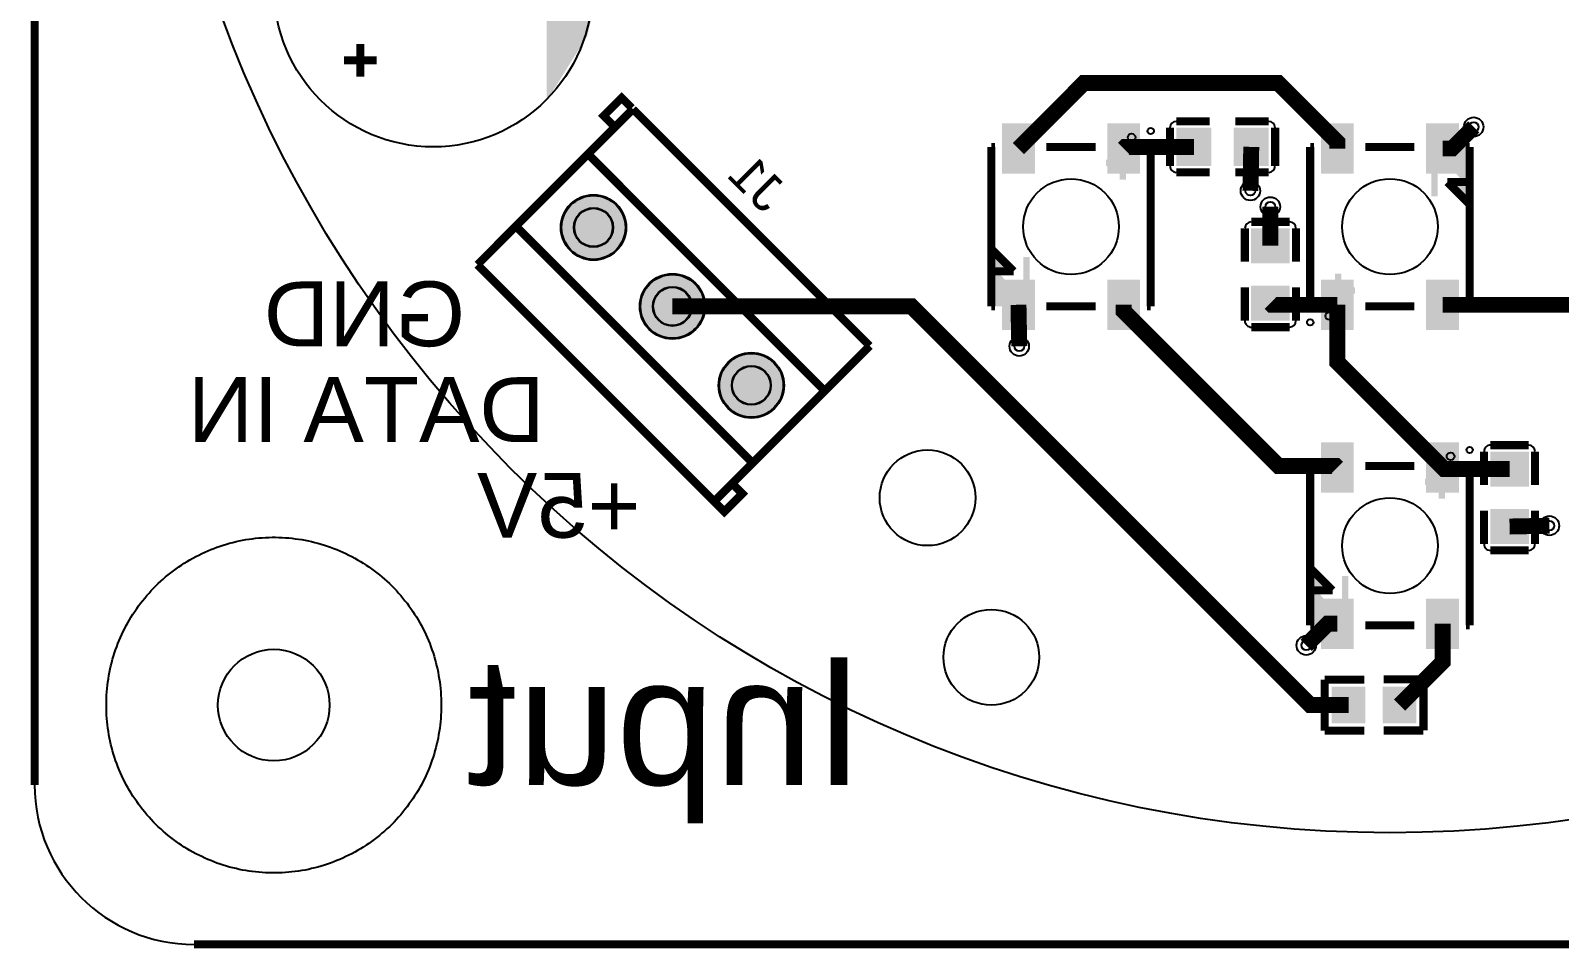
# Model space of a CAD drawing. Header units: millimetres. Extents: x -0.1 to 85.1, y -0.1 to 85.1.
# Drawn here: x -0.13 to 47.81, y -0.13 to 28.65 of the extents above; entities that cross this region are included whole.
import ezdxf

# ---------------------------------------------------------------- set-up
doc = ezdxf.new("R2010")
doc.units = ezdxf.units.MM
for name, color, linetype, true_color in [('BoardOutLine', 7, 'Continuous', 0xff00ff), ('BottomLayer', 7, 'Continuous', 0x0000ff), ('BottomSilkLayer', 7, 'Continuous', 0x66cc33), ('BottomSolderMaskLayer', 7, 'Continuous', 0xaa00ff), ('Document', 7, 'Continuous', 0xffffff), ('Hole', 7, 'Continuous', 0x222222), ('Multi-Layer', 7, 'Continuous', 0xc0c0c0), ('TopLayer', 7, 'Continuous', 0xff0000), ('TopPasteMaskLayer', 7, 'Continuous', 0x808080), ('TopSilkLayer', 7, 'Continuous', 0xffcc00), ('TopSolderMaskLayer', 7, 'Continuous', 0x800080)]:
    doc.layers.add(name, color=color, linetype=linetype, true_color=true_color)
doc.styles.get("Standard").update_dxf_attribs({"font": 'arial.ttf'})

msp = doc.modelspace()

# ---------------------------------------------------------------- hatches: boundary and pattern name
at = {"layer": 'BottomSilkLayer'}
msp.add_hatch(color=256, dxfattribs=at).paths.add_polyline_path([(16.056000400000016, 26.443990799999938), (16.056000400000016, 33.55599080000002), (16.81800039999996, 32.53999079999994), (17.326000399999998, 31.01599079999994), (17.57997499999999, 29.49199079999994), (17.326000399999998, 28.475990799999977)])
at = {"layer": 'BottomSolderMaskLayer'}
for points in [[(16.499839999999832, 22.474935999999957, 1), (18.55063599999983, 22.474935999999957, 1)], [(18.97481600000003, 19.999959999999874, 1), (21.025612000000027, 19.999959999999874, 1)], [(21.449537999999958, 17.524984000000018, 1), (23.500333999999956, 17.524984000000018, 1)]]:
    msp.add_hatch(color=256, dxfattribs=at).paths.add_polyline_path(points)
at = {"layer": 'Document'}
for points in [[(34.223909200000094, 25.024054599999886), (34.223909200000094, 23.974043999999935), (34.02390959999991, 23.974043999999935), (34.02390959999991, 25.024054599999886)], [(43.79889639999999, 24.999060999999983), (44.99889399999995, 24.999060999999983), (44.99889399999995, 23.69906359999993)], [(33.598916799999984, 24.59906179999996), (34.648927399999934, 24.59906179999996), (34.648927399999934, 24.39906219999989), (33.598916799999984, 24.39906219999989)], [(43.998895999999945, 24.49906199999998), (43.998895999999945, 23.44905140000003), (43.79889639999999, 23.44905140000003), (43.79889639999999, 24.49906199999998)], [(31.198921599999835, 19.999070999999958), (29.998923999999874, 19.999070999999958), (29.998923999999874, 21.29906840000001)], [(30.99892199999988, 20.49906999999996), (30.99892199999988, 21.549080600000025), (31.198921599999835, 21.549080600000025), (31.198921599999835, 20.49906999999996)], [(40.773908800000186, 19.974077399999942), (40.773908800000186, 21.024087999999892), (40.973908399999914, 21.024087999999892), (40.973908399999914, 19.974077399999942)], [(41.39890119999984, 20.39907019999987), (40.34889059999989, 20.39907019999987), (40.34889059999989, 20.59906979999994), (41.39890119999984, 20.59906979999994)], [(44.22388919999992, 15.024074599999949), (44.22388919999992, 13.974063999999998), (44.02388959999996, 13.974063999999998), (44.02388959999996, 15.024074599999949)], [(43.598896800000034, 14.599081800000022), (44.648907399999985, 14.599081800000022), (44.648907399999985, 14.399082199999953), (43.598896800000034, 14.399082199999953)], [(40.99890199999993, 10.499090000000024), (40.99890199999993, 11.549100599999974), (41.198901599999886, 11.549100599999974), (41.198901599999886, 10.499090000000024)], [(41.198901599999886, 9.999091000000021), (39.998903999999925, 9.999091000000021), (39.998903999999925, 11.299088399999846)]]:
    msp.add_hatch(color=256, dxfattribs=at).paths.add_polyline_path(points)
at = {"layer": 'Multi-Layer'}
for points in [[(16.52523999999983, 22.474935999999957, 1), (18.525235999999833, 22.474935999999957, 1)], [(19.000216000000027, 19.999959999999874, 1), (21.00021200000003, 19.999959999999874, 1)], [(21.474937999999955, 17.524984000000018, 1), (23.47493399999996, 17.524984000000018, 1)]]:
    msp.add_hatch(color=256, dxfattribs=at).paths.add_polyline_path(points)
at = {"layer": 'TopLayer'}
for points in [[(30.349850400000037, 24.198554599999852), (30.349850400000037, 25.69969459999993), (31.348070399999983, 25.69969459999993), (31.348070399999983, 24.198554599999852)], [(33.6498691999999, 24.198554599999852), (33.6498691999999, 25.69969459999993), (34.64808920000007, 25.69969459999993), (34.64808920000007, 24.198554599999852)], [(36.84986279999987, 24.44998919999989), (35.84986480000009, 24.44998919999989), (35.84986480000009, 25.550012400000014), (36.84986279999987, 25.550012400000014)], [(38.64996080000003, 24.44998919999989), (37.6499627999998, 24.44998919999989), (37.6499627999998, 25.550012400000014), (38.64996080000003, 25.550012400000014)], [(41.34794879999993, 25.69832299999996), (41.34794879999993, 24.19972299999995), (40.34972879999998, 24.19972299999995), (40.34972879999998, 25.69832299999996)], [(44.647967600000015, 25.69832299999996), (44.647967600000015, 24.19972299999995), (43.64974760000007, 24.19972299999995), (43.64974760000007, 25.69832299999996)], [(39.300023000000124, 22.399980599999935), (39.300023000000124, 21.399982600000044), (38.19999979999977, 21.399982600000044), (38.19999979999977, 22.399980599999935)], [(30.349850400000037, 19.29980899999987), (30.349850400000037, 20.798408999999992), (31.348070399999983, 20.798408999999992), (31.348070399999983, 19.29980899999987)], [(33.6498691999999, 19.29980899999987), (33.6498691999999, 20.798408999999992), (34.64808920000007, 20.798408999999992), (34.64808920000007, 19.29980899999987)], [(41.34794879999993, 20.799577399999976), (41.34794879999993, 19.298437399999898), (40.34972879999998, 19.298437399999898), (40.34972879999998, 20.799577399999976)], [(44.647967600000015, 20.799577399999976), (44.647967600000015, 19.298437399999898), (43.64974760000007, 19.298437399999898), (43.64974760000007, 20.799577399999976)], [(39.300023000000124, 20.5998826), (39.300023000000124, 19.599884599999996), (38.19999979999977, 19.599884599999996), (38.19999979999977, 20.5998826)], [(40.34983040000009, 14.198574599999915), (40.34983040000009, 15.699714599999993), (41.348050399999806, 15.699714599999993), (41.348050399999806, 14.198574599999915)], [(43.64984919999995, 14.198574599999915), (43.64984919999995, 15.699714599999993), (44.64806920000012, 15.699714599999993), (44.64806920000012, 14.198574599999915)], [(45.699984799999925, 14.400123600000029), (45.699984799999925, 15.40012159999992), (46.80000800000005, 15.40012159999992), (46.80000800000005, 14.400123600000029)], [(45.699984799999925, 12.60002559999998), (45.699984799999925, 13.600023599999986), (46.80000800000005, 13.600023599999986), (46.80000800000005, 12.60002559999998)], [(40.34983040000009, 9.299828999999932), (40.34983040000009, 10.798428999999942), (41.348050399999806, 10.798428999999942), (41.348050399999806, 9.299828999999932)], [(43.64984919999995, 9.299828999999932), (43.64984919999995, 10.798428999999942), (44.64806920000012, 10.798428999999942), (44.64806920000012, 9.299828999999932)], [(40.700070999999866, 8.050022000000013), (41.70006899999987, 8.050022000000013), (41.70006899999987, 6.949998800000003), (40.700070999999866, 6.949998800000003)], [(42.300067799999965, 8.050022000000013), (43.30006579999997, 8.050022000000013), (43.30006579999997, 6.949998800000003), (42.300067799999965, 6.949998800000003)]]:
    msp.add_hatch(color=256, dxfattribs=at).paths.add_polyline_path(points)
at = {"layer": 'TopPasteMaskLayer'}
for points in [[(30.349850400000037, 24.198554599999852), (30.349850400000037, 25.69969459999993), (31.348070399999983, 25.69969459999993), (31.348070399999983, 24.198554599999852)], [(33.6498691999999, 24.198554599999852), (33.6498691999999, 25.69969459999993), (34.64808920000007, 25.69969459999993), (34.64808920000007, 24.198554599999852)], [(36.84986279999987, 24.44998919999989), (35.84986480000009, 24.44998919999989), (35.84986480000009, 25.550012400000014), (36.84986279999987, 25.550012400000014)], [(38.64996080000003, 24.44998919999989), (37.6499627999998, 24.44998919999989), (37.6499627999998, 25.550012400000014), (38.64996080000003, 25.550012400000014)], [(41.34794879999993, 25.69832299999996), (41.34794879999993, 24.19972299999995), (40.34972879999998, 24.19972299999995), (40.34972879999998, 25.69832299999996)], [(44.647967600000015, 25.69832299999996), (44.647967600000015, 24.19972299999995), (43.64974760000007, 24.19972299999995), (43.64974760000007, 25.69832299999996)], [(39.300023000000124, 22.399980599999935), (39.300023000000124, 21.399982600000044), (38.19999979999977, 21.399982600000044), (38.19999979999977, 22.399980599999935)], [(30.349850400000037, 19.29980899999987), (30.349850400000037, 20.798408999999992), (31.348070399999983, 20.798408999999992), (31.348070399999983, 19.29980899999987)], [(33.6498691999999, 19.29980899999987), (33.6498691999999, 20.798408999999992), (34.64808920000007, 20.798408999999992), (34.64808920000007, 19.29980899999987)], [(41.34794879999993, 20.799577399999976), (41.34794879999993, 19.298437399999898), (40.34972879999998, 19.298437399999898), (40.34972879999998, 20.799577399999976)], [(44.647967600000015, 20.799577399999976), (44.647967600000015, 19.298437399999898), (43.64974760000007, 19.298437399999898), (43.64974760000007, 20.799577399999976)], [(39.300023000000124, 20.5998826), (39.300023000000124, 19.599884599999996), (38.19999979999977, 19.599884599999996), (38.19999979999977, 20.5998826)], [(40.34983040000009, 14.198574599999915), (40.34983040000009, 15.699714599999993), (41.348050399999806, 15.699714599999993), (41.348050399999806, 14.198574599999915)], [(43.64984919999995, 14.198574599999915), (43.64984919999995, 15.699714599999993), (44.64806920000012, 15.699714599999993), (44.64806920000012, 14.198574599999915)], [(45.699984799999925, 14.400123600000029), (45.699984799999925, 15.40012159999992), (46.80000800000005, 15.40012159999992), (46.80000800000005, 14.400123600000029)], [(45.699984799999925, 12.60002559999998), (45.699984799999925, 13.600023599999986), (46.80000800000005, 13.600023599999986), (46.80000800000005, 12.60002559999998)], [(40.34983040000009, 9.299828999999932), (40.34983040000009, 10.798428999999942), (41.348050399999806, 10.798428999999942), (41.348050399999806, 9.299828999999932)], [(43.64984919999995, 9.299828999999932), (43.64984919999995, 10.798428999999942), (44.64806920000012, 10.798428999999942), (44.64806920000012, 9.299828999999932)], [(40.700070999999866, 8.050022000000013), (41.70006899999987, 8.050022000000013), (41.70006899999987, 6.949998800000003), (40.700070999999866, 6.949998800000003)], [(42.300067799999965, 8.050022000000013), (43.30006579999997, 8.050022000000013), (43.30006579999997, 6.949998800000003), (42.300067799999965, 6.949998800000003)]]:
    msp.add_hatch(color=256, dxfattribs=at).paths.add_polyline_path(points)
at = {"layer": 'TopSilkLayer'}
for points in [[(44.29889539999988, 23.8990632), (44.898919599999886, 23.8990632), (44.99891940000009, 23.79906339999991), (44.99891940000009, 23.199039200000016)], [(30.698922599999946, 21.09906879999994), (30.09889839999994, 21.09906879999994), (29.99889859999996, 21.19906859999992), (29.99889859999996, 21.799092799999926)], [(40.6989026, 11.099088800000004), (40.09887839999999, 11.099088800000004), (39.99887860000001, 11.199088599999982), (39.99887860000001, 11.799112799999989)]]:
    msp.add_hatch(color=256, dxfattribs=at).paths.add_polyline_path(points)
at = {"layer": 'TopSolderMaskLayer'}
for points in [[(30.332943733333536, 24.160424277419224), (30.332943733333536, 25.737822341935498), (31.364970184946174, 25.737822341935498), (31.364970184946174, 24.160424277419224)], [(33.63296425376336, 24.160424277419224), (33.63296425376336, 25.737822341935498), (34.664990705376454, 25.737822341935498), (34.664990705376454, 24.160424277419224)], [(36.900655058064444, 24.39919271906149), (35.79905705806448, 24.39919271906149), (35.79905705806448, 25.60081826510259), (36.900655058064444, 25.60081826510259)], [(38.700753058064606, 24.39919271906149), (37.599155058064184, 24.39919271906149), (37.599155058064184, 25.60081826510259), (38.700753058064606, 25.60081826510259)], [(41.36485374623646, 25.73638106451608), (41.36485374623646, 24.161652032258075), (40.332827294623826, 24.161652032258075), (40.332827294623826, 25.73638106451608)], [(44.664874266666516, 25.73638106451608), (44.664874266666516, 24.161652032258075), (43.63284781505365, 24.161652032258075), (43.63284781505365, 25.73638106451608)], [(16.499839999999832, 22.474935999999957, 1), (18.55063599999983, 22.474935999999957, 1)], [(39.355906870967715, 22.446171802346043), (39.355906870967715, 21.353810165982395), (38.1441210903223, 21.353810165982395), (38.1441210903223, 22.446171802346043)], [(18.97481600000003, 19.999959999999874, 1), (21.025612000000027, 19.999959999999874, 1)], [(30.332943733333536, 19.26175093548386), (30.332943733333536, 20.836479967741866), (31.364970184946174, 20.836479967741866), (31.364970184946174, 19.26175093548386)], [(33.63296425376336, 19.26175093548386), (33.63296425376336, 20.836479967741866), (34.664990705376454, 20.836479967741866), (34.664990705376454, 19.26175093548386)], [(39.355906870967715, 20.64607380234611), (39.355906870967715, 19.55371216598246), (38.1441210903223, 19.55371216598246), (38.1441210903223, 20.64607380234611)], [(41.36485374623646, 20.837707722580603), (41.36485374623646, 19.260309658064443), (40.332827294623826, 19.260309658064443), (40.332827294623826, 20.837707722580603)], [(44.664874266666516, 20.837707722580603), (44.664874266666516, 19.260309658064443), (43.63284781505365, 19.260309658064443), (43.63284781505365, 20.837707722580603)], [(21.449537999999958, 17.524984000000018, 1), (23.500333999999956, 17.524984000000018, 1)], [(40.33292373333359, 14.160444277419288), (40.33292373333359, 15.737842341935448), (41.364950184946224, 15.737842341935448), (41.364950184946224, 14.160444277419288)], [(43.63294425376341, 14.160444277419288), (43.63294425376341, 15.737842341935448), (44.664970705376504, 15.737842341935448), (44.664970705376504, 14.160444277419288)], [(45.6440931870967, 14.353939435777193), (45.6440931870967, 15.446301072140727), (46.855878967742115, 15.446301072140727), (46.855878967742115, 14.353939435777193)], [(45.6440931870967, 12.553841435777144), (45.6440931870967, 13.646203072140679), (46.855878967742115, 13.646203072140679), (46.855878967742115, 12.553841435777144)], [(40.33292373333359, 9.26177093548381), (40.33292373333359, 10.83649996774193), (41.364950184946224, 10.83649996774193), (41.364950184946224, 9.26177093548381)], [(43.63294425376341, 9.26177093548381), (43.63294425376341, 10.83649996774193), (44.664970705376504, 10.83649996774193), (44.664970705376504, 9.26177093548381)], [(40.674670999999876, 8.075417894428142), (41.72546900000009, 8.075417894428142), (41.72546900000009, 6.924593521407587), (40.674670999999876, 6.924593521407587)], [(42.27467038064526, 8.075417894428142), (43.32546838064525, 8.075417894428142), (43.32546838064525, 6.924593521407587), (42.27467038064526, 6.924593521407587)]]:
    msp.add_hatch(color=256, dxfattribs=at).paths.add_polyline_path(points)

# ---------------------------------------------------------------- linework, layer by layer
at = {"layer": 'BoardOutLine', "const_width": 0.254}
for points in [[(0, 4.999989999999912), (0, 79.99999239999988)], [(79.9999924, 0), (4.999989999999912, 0)]]:
    msp.add_lwpolyline(points, dxfattribs=at)
at = {"layer": 'BoardOutLine'}
msp.add_arc((4.999989999999912, 4.999989999999912), 4.9999899999999995, 180.00000000000017, 270, dxfattribs=at)
at = {"layer": 'BottomLayer'}
msp.add_lwpolyline([(2.250033599999938, 7.500010400000178), (2.2508327566328035, 7.603882762246826), (2.2536868529216463, 7.70771898147882), (2.2585947715524526, 7.811478408157768), (2.2655545911854915, 7.915120422807718), (2.2745635872083767, 8.018604451916985), (2.285618232802335, 8.121889983821575), (2.2987142003230474, 8.224936584564716), (2.313846362994127, 8.327703913725827), (2.331008796915512, 8.430151740212978), (2.3501947833810846, 8.532239958011928), (2.3713968115098396, 8.633928601887419), (2.394606581185826, 8.735177863028525), (2.4198150063075445, 8.835948104632394), (2.447012218345094, 8.936199877421814), (2.4761875702031375, 9.035893935088211), (2.50732964038923, 9.134991249655968), (2.540426237485349, 9.23345302676114), (2.5754644049196713, 9.331240720837968), (2.612430426039964, 9.428316050209332), (2.651309829482443, 9.524641012072607), (2.692087394837472, 9.620177897377516), (2.7347471586074334, 9.714889305587462), (2.7792724204568913, 9.808738159321933), (2.8256457497498104, 9.901687718870562), (2.873848992373496, 9.993701596577125), (2.923863277845271, 10.084743771083026), (2.9756690267003023, 10.174778601430035), (3.0292459581559115, 10.263770841012047), (3.084573098051692, 10.351685651373941), (3.141628787059858, 10.438488615850133), (3.2003906891644647, 10.524145753036919), (3.2608358004061984, 10.608623530096907), (3.32294045788683, 10.691888875885184), (3.386680349033554, 10.773909193896316), (3.452030521115944, 10.854652375025239), (3.5189653910152856, 10.934086810137387), (3.5874587552394814, 11.012181402442366), (3.657483800180785, 11.088905579668335), (3.729013112612961, 11.164229306030052), (3.802018690423097, 11.238123093986928), (3.8764719535739687, 11.310558015787365), (3.9523437552915084, 11.381505714792638), (4.029604393476461, 11.450938416578424), (4.108223622331138, 11.51882893980769), (4.188170664199902, 11.585150706871218), (4.269414221618831, 11.64987775429313), (4.351922489567073, 11.712984742893468), (4.435663167918278, 11.77444696770931), (4.520603474085078, 11.83424036766553), (4.606710155852738, 11.892341534994443), (4.69394950439721, 11.948727724398964), (4.782287367480535, 12.003376861957577), (4.871689162821326, 12.056267553764997), (4.962119891632597, 12.107379094308158), (5.05354415232307, 12.156691474571403), (5.1459261543560615, 12.20418538986985), (5.239229732261379, 12.249842247406491), (5.333418359791608, 12.293644173551115), (5.428455164223237, 12.335574020837498), (5.524302940790108, 12.37561537467559), (5.6209241672492, 12.413752559778573), (5.718281018568746, 12.449970646298311), (5.816335381737076, 12.48425545567045), (5.9150488706819715, 12.516593566165398), (6.014382841298016, 12.546972318142025), (6.114298406575813, 12.575379819003842), (6.214756451824883, 12.601804947855044), (6.315717649985231, 12.626237359853235), (6.417142477024413, 12.648667490260436), (6.518991227409856, 12.669086558185995), (6.621224029652353, 12.687486570025385), (6.72380086191481, 12.70386032258898), (6.826681567680566, 12.718201405921718), (6.9298258714733265, 12.730504205812963), (7.033193394623481, 12.740763905993731), (7.1367436710769425, 12.748976490023097), (7.240436163235358, 12.75513874285923), (7.344230277826114, 12.759248252119505), (7.448085381793703, 12.761303409023299), (7.551960818206794, 12.761303409023299), (7.655815922174384, 12.759248252119505), (7.759610036765139, 12.75513874285923), (7.863302528923555, 12.748976490022983), (7.966852805377016, 12.740763905993731), (8.07022032852717, 12.73050420581285), (8.173364632319931, 12.718201405921604), (8.276245338085687, 12.703860322588866), (8.378822170348144, 12.687486570025385), (8.481054972590641, 12.669086558185882), (8.582903722976084, 12.648667490260323), (8.684328550015266, 12.626237359853121), (8.785289748175614, 12.60180494785493), (8.885747793424457, 12.575379819003729), (8.985663358702254, 12.546972318141798), (9.084997329318526, 12.51659356616517), (9.183710818263421, 12.484255455670336), (9.281765181431524, 12.449970646298084), (9.379122032751297, 12.413752559778459), (9.475743259210162, 12.375615374675476), (9.57159103577726, 12.33557402083727), (9.66662784020889, 12.293644173550888), (9.760816467739119, 12.249842247406264), (9.854120045644436, 12.204185389869622), (9.946502047677427, 12.156691474571176), (10.0379263083679, 12.10737909430793), (10.128357037179171, 12.05626755376477), (10.217758832519962, 12.00337686195735), (10.306096695603287, 11.948727724398736), (10.393336044147759, 11.892341534994102), (10.479442725915419, 11.834240367665302), (10.564383032081992, 11.774446967708968), (10.648123710433197, 11.712984742893127), (10.730631978381439, 11.649877754292675), (10.811875535800368, 11.585150706870877), (10.891822577669359, 11.51882893980735), (10.970441806523809, 11.450938416578083), (11.047702444708762, 11.381505714792183), (11.123574246426529, 11.31055801578691), (11.198027509577173, 11.238123093986587), (11.271033087387536, 11.16422930602971), (11.342562399819712, 11.088905579667994), (11.412587444760788, 11.012181402441911), (11.481080808984984, 10.934086810136932), (11.548015678884326, 10.854652375024898), (11.613365850966716, 10.77390919389586), (11.677105742113213, 10.691888875884729), (11.739210399594072, 10.608623530096452), (11.799655510835805, 10.524145753036578), (11.858417412940412, 10.438488615849565), (11.915473101948578, 10.351685651373487), (11.970800241844131, 10.263770841011592), (12.024377173299968, 10.17477860142958), (12.076182922154999, 10.084743771082572), (12.12619720762666, 9.99370159657667), (12.174400450250346, 9.901687718870107), (12.220773779543265, 9.808738159321251), (12.265299041392723, 9.714889305586894), (12.307958805162684, 9.620177897376948), (12.348736370517713, 9.524641012072038), (12.387615773960192, 9.42831605020865), (12.424581795080599, 9.3312407208374), (12.459619962514921, 9.233453026760571), (12.492716559610813, 9.1349912496554), (12.523858629797019, 9.035893935087643), (12.553033981654949, 8.936199877421245), (12.580231193692384, 8.835948104631825), (12.60543961881433, 8.735177863027957), (12.62864938849009, 8.63392860188685), (12.649851416618844, 8.53223995801136), (12.669037403084644, 8.430151740212409), (12.686199837005802, 8.327703913725259), (12.701331999677109, 8.224936584564148), (12.714427967197594, 8.121889983821006), (12.725482612791552, 8.018604451916417), (12.734491608814665, 7.9151204228070355), (12.741451428447476, 7.811478408157086), (12.746359347078283, 7.707718981478251), (12.749213443367239, 7.603882762246258), (12.750012599999877, 7.500010399999724), (12.749213443367012, 7.396138037753076), (12.746359347078283, 7.292301818521082), (12.741451428447476, 7.18854239184202), (12.734491608814437, 7.084900377192071), (12.725482612791552, 6.981416348082917), (12.714427967197594, 6.878130816178327), (12.701331999676881, 6.775084215435186), (12.686199837005802, 6.672316886273961), (12.669037403084417, 6.5698690597869245), (12.649851416618844, 6.46778084198786), (12.62864938849009, 6.366092198112369), (12.605439618814103, 6.264842936971263), (12.580231193692384, 6.1640726953675085), (12.553033981654721, 6.063820922578088), (12.523858629796791, 5.964126864911691), (12.492716559610585, 5.86502955034382), (12.459619962514694, 5.766567773238762), (12.424581795080371, 5.668780079161934), (12.387615773959965, 5.57170474979057), (12.348736370517486, 5.4753797879271815), (12.307958805162457, 5.379842902622386), (12.265299041392495, 5.285131494412326), (12.220773779543038, 5.191282640677969), (12.174400450250118, 5.09833308112934), (12.126197207626433, 5.006319203422777), (12.076182922154771, 4.915277028916876), (12.02437717329974, 4.8252421985698675), (11.970800241843904, 4.736249958987855), (11.915473101948123, 4.648335148625847), (11.858417412940184, 4.561532184149769), (11.79965551083535, 4.475875046962756), (11.739210399593617, 4.391397269902882), (11.677105742112985, 4.308131924114605), (11.613365850966261, 4.226111606103586), (11.548015678884099, 4.145368424974663), (11.48108080898453, 4.065933989862515), (11.412587444760334, 3.9878393975574227), (11.342562399819258, 3.9111152203313395), (11.271033087387082, 3.8357914939698503), (11.198027509576718, 3.7618977060129737), (11.123574246426074, 3.6894627842125374), (11.047702444708307, 3.618515085207264), (10.970441806523354, 3.549082383421478), (10.891822577668904, 3.4811918601922116), (10.81187553580014, 3.4148700931285703), (10.730631978381211, 3.3501430457067727), (10.64812371043297, 3.287036057106434), (10.564383032081537, 3.2255738322905927), (10.479442725914964, 3.1657804323343726), (10.393336044147304, 3.1076792650054585), (10.306096695602832, 3.051293075600938), (10.217758832519507, 2.9966439380423253), (10.128357037178716, 2.9437532462349054), (10.037926308367446, 2.8926417056917444), (9.946502047676972, 2.843329325428499), (9.854120045643981, 2.795835410130053), (9.760816467738664, 2.7501785525932974), (9.666627840208434, 2.706376626448673), (9.571591035776805, 2.664446779162404), (9.475743259209708, 2.6244054253241984), (9.379122032750843, 2.5862682402213295), (9.28176518143107, 2.5500501537015907), (9.183710818262739, 2.515765344329452), (9.084997329318071, 2.4834272338345045), (8.9856633587018, 2.4530484818579907), (8.885747793424002, 2.4246409809960596), (8.78528974817516, 2.398215852144858), (8.684328550014811, 2.3737834401465534), (8.58290372297563, 2.3513533097394657), (8.481054972590186, 2.3309342418139067), (8.37882217034769, 2.3125342299744034), (8.276245338085232, 2.296160477410808), (8.173364632319249, 2.28181939407807), (8.070220328526716, 2.269516594186939), (7.966852805376334, 2.2592568940060573), (7.8633025289231, 2.2510443099768054), (7.759610036764684, 2.2448820571405577), (7.655815922173929, 2.240772547880397), (7.551960818206339, 2.2387173909764897), (7.448085381793248, 2.2387173909764897), (7.344230277825659, 2.240772547880397), (7.240436163234904, 2.2448820571405577), (7.136743671076488, 2.251044309976919), (7.0331933946230265, 2.2592568940060573), (6.929825871472872, 2.2695165941870528), (6.826681567680112, 2.281819394078184), (6.723800861914356, 2.296160477410922), (6.6212240296518985, 2.3125342299744034), (6.518991227409401, 2.3309342418140204), (6.417142477023958, 2.3513533097395793), (6.3157176499847765, 2.3737834401465534), (6.214756451824428, 2.398215852144972), (6.114298406575585, 2.4246409809961733), (6.014382841297561, 2.4530484818581044), (5.915048870681517, 2.483427233834618), (5.8163353817366215, 2.515765344329566), (5.7182810185685184, 2.5500501537017044), (5.620924167248745, 2.586268240221443), (5.524302940789653, 2.624405425324312), (5.4284551642227825, 2.6644467791625175), (5.333418359791153, 2.7063766264487867), (5.239229732260924, 2.7501785525935247), (5.145926154355607, 2.7958354101302803), (5.0535441523226154, 2.8433293254286127), (4.962119891632142, 2.892641705691858), (4.871689162820871, 2.943753246235133), (4.78228736748008, 2.9966439380425527), (4.693949504396755, 3.0512930756011656), (4.606710155852284, 3.107679265005686), (4.5206034740846235, 3.1657804323346), (4.435663167918051, 3.22557383229082), (4.351922489566846, 3.2870360571066612), (4.269414221618376, 3.350143045707), (4.188170664199674, 3.4148700931287976), (4.108223622330684, 3.481191860192439), (4.029604393476234, 3.5490823834217053), (3.952343755291281, 3.618515085207605), (3.8764719535737413, 3.6894627842128784), (3.8020186904228694, 3.761897706013201), (3.729013112612506, 3.8357914939700777), (3.65748380018033, 3.9111152203317943), (3.587458755239254, 3.9878393975577637), (3.5189653910150582, 4.065933989862856), (3.4520305211157165, 4.14536842497489), (3.386680349033327, 4.226111606103927), (3.3229404578866024, 4.308131924114946), (3.260835800405971, 4.391397269903109), (3.2003906891642373, 4.475875046963097), (3.1416287870596307, 4.56153218415011), (3.0845730980514645, 4.648335148626188), (3.029245958155684, 4.736249958988196), (2.975669026700075, 4.8252421985702085), (2.923863277845271, 4.915277028917217), (2.8738489923732686, 5.006319203423118), (2.825645749749583, 5.098333081129681), (2.7792724204567776, 5.19128264067831), (2.734747158607206, 5.285131494412781), (2.6920873948372446, 5.379842902622727), (2.6513098294823294, 5.475379787927523), (2.6124304260398503, 5.571704749790911), (2.5754644049195576, 5.668780079162275), (2.540426237485235, 5.766567773239217), (2.5073296403891163, 5.865029550344161), (2.476187570203024, 5.964126864912032), (2.4470122183449803, 6.063820922578429), (2.419815006307431, 6.1640726953678495), (2.394606581185826, 6.264842936971718), (2.371396811509726, 6.36609219811271), (2.350194783380971, 6.467780841988315), (2.3310087969153983, 6.5698690597872655), (2.313846362994127, 6.672316886274302), (2.2987142003229337, 6.775084215435527), (2.285618232802335, 6.878130816178668), (2.2745635872083767, 6.981416348083258), (2.2655545911854915, 7.084900377192525), (2.2585947715524526, 7.188542391842475), (2.2536868529216463, 7.292301818521423), (2.25083275663269, 7.396138037753417), (2.250033599999938, 7.500010400000065)], close=True, dxfattribs=at)
at = {"layer": 'BottomSilkLayer', "const_width": 0.254}
for points in [[(10.214000399999918, 27.205990799999995), (10.214000399999918, 28.221990799999958)], [(9.70600039999988, 27.713990800000033), (10.722000399999956, 27.713990800000033)], [(18.72739459999991, 26.222401199999922), (18.409158000000048, 26.540612399999986), (17.84344920000001, 25.974928999999975), (18.161685799999873, 25.656692399999997)], [(18.762751399999956, 26.187044399999877), (13.883716199999867, 21.307983799999988)], [(26.187349199999858, 18.76242119999995), (18.762726000000043, 26.187044399999877)], [(24.776785599999926, 17.351908399999957), (17.352213199999937, 24.776480799999945)], [(22.515093399999955, 15.09019079999996), (15.090520999999967, 22.514788599999974)], [(21.308288600000083, 13.883411399999886), (13.883716199999867, 21.307983799999988)], [(26.187349199999858, 18.762446599999976), (21.308288600000083, 13.883411399999886)], [(21.308288600000083, 13.883411399999886), (21.626525199999946, 13.565174799999909), (22.192233999999985, 14.130883599999947), (21.873997399999894, 14.449094799999898)]]:
    msp.add_lwpolyline(points, dxfattribs=at)
at = {"layer": 'BottomSilkLayer'}
msp.add_circle((12.500102000000084, 29.999940000000038), 4.99872, dxfattribs=at)
at = {"layer": 'BottomSolderMaskLayer'}
for centre, radius in [((17.52523799999983, 22.474935999999957), 1.025398), ((17.525314200000025, 22.47473279999997), 0.6152388000000002), ((20.000214000000028, 19.999959999999874), 1.025398), ((20.000188599999888, 19.99985839999988), 0.6152388000000002), ((22.474935999999957, 17.524984000000018), 1.025398), ((22.475037600000064, 17.52500939999993), 0.6152388000000002)]:
    msp.add_circle(centre, radius, dxfattribs=at)
at = {"layer": 'Document'}
for centre in [(34.39896600000009, 25.29890799999987), (40.599106000000006, 19.698969999999917), (44.39894599999991, 15.298927999999933)]:
    msp.add_circle(centre, 0.119888, dxfattribs=at)
at = {"layer": 'Hole'}
for centre in [(45.12513200000001, 25.625044000000003), (38.12489199999993, 23.625047999999992), (38.74998599999992, 23.12492199999997), (30.874969999999962, 18.750025999999934), (47.50003200000003, 13.124941999999919), (39.87495200000001, 9.374885999999947)]:
    msp.add_circle(centre, 0.1524, dxfattribs=at)
at = {"layer": 'Multi-Layer'}
for centre, radius in [((45.12513200000001, 25.625044000000003), 0.3048), ((38.12489199999993, 23.625047999999992), 0.3048), ((17.52523799999983, 22.474935999999957), 0.9999979999999999), ((17.525314200000025, 22.47473279999997), 0.5999988), ((38.74998599999992, 23.12492199999997), 0.3048), ((20.000214000000028, 19.999959999999874), 0.9999979999999999), ((20.000188599999888, 19.99985839999988), 0.5999988), ((30.874969999999962, 18.750025999999934), 0.3048), ((22.474935999999957, 17.524984000000018), 0.9999979999999999), ((22.475037600000064, 17.52500939999993), 0.5999988), ((27.999944000000028, 13.999971999999957), 1.499997), ((47.50003200000003, 13.124941999999919), 0.3048), ((29.99993999999981, 8.999981999999932), 1.499997), ((39.87495200000001, 9.374885999999947), 0.3048), ((7.500111999999831, 7.500111999999945), 1.7500092)]:
    msp.add_circle(centre, radius, dxfattribs=at)
at = {"layer": 'TopLayer', "const_width": 0.49999899999999997}
for points in [[(30.8500272, 24.949911999999927), (32.90011200000015, 26.999996799999963), (38.99999820000005, 26.999996799999963), (40.85003259999996, 25.14996240000005), (40.85003259999996, 24.949911999999927)], [(45.12500499999999, 25.62499319999995), (44.449923799999965, 24.949911999999927), (44.15002600000014, 24.949911999999927)], [(34.149995200000035, 24.949911999999927), (34.20008399999995, 25.000000799999953), (36.34993999999995, 25.000000799999953)], [(38.12540000000001, 23.624540000000025), (38.150800000000004, 25.001219999999876)], [(38.75001140000006, 23.124998199999936), (38.74998599999992, 21.89987999999994)], [(19.999959999999987, 20.000213999999914), (27.499792599999978, 20.000213999999914), (39.99989459999995, 7.500111999999945), (41.20006999999998, 7.500111999999945)], [(30.876240000000166, 18.750279999999975), (30.85083999999995, 20.05075999999997)], [(40.85003259999996, 14.94993199999999), (40.799969199999964, 14.999995399999989), (38.99999820000005, 14.999995399999989), (34.149995200000035, 19.849998400000004), (34.149995200000035, 20.04999799999996)], [(38.75001140000006, 20.099959799999965), (38.799973199999954, 20.04999799999996), (40.85003259999996, 20.04999799999996)], [(44.1500006, 14.94993199999999), (40.85003259999996, 18.24989999999991), (40.85003259999996, 20.04999799999996)], [(49.48887739999998, 20.288783399999943), (49.25009200000011, 20.04999799999996), (44.1500006, 20.04999799999996)], [(44.1500006, 14.94993199999999), (44.19988619999992, 14.900046399999951), (46.249996399999986, 14.900046399999951)], [(47.500540000000115, 13.124180000000024), (46.25085999999999, 13.098780000000033)], [(39.875002799999834, 9.37498759999994), (40.55003320000003, 10.050017999999909), (40.850058000000104, 10.050017999999909)], [(42.80001600000003, 7.500111999999945), (44.15002600000014, 8.850121999999942), (44.15002600000014, 10.050017999999909)]]:
    msp.add_lwpolyline(points, dxfattribs=at)
at = {"layer": 'TopLayer'}
msp.add_lwpolyline([(2.250033599999938, 7.500010400000178), (2.2508327566328035, 7.603882762246826), (2.2536868529216463, 7.70771898147882), (2.2585947715524526, 7.811478408157768), (2.2655545911854915, 7.915120422807718), (2.2745635872083767, 8.018604451916985), (2.285618232802335, 8.121889983821575), (2.2987142003230474, 8.224936584564716), (2.313846362994127, 8.327703913725827), (2.331008796915512, 8.430151740212978), (2.3501947833810846, 8.532239958011928), (2.3713968115098396, 8.633928601887419), (2.394606581185826, 8.735177863028525), (2.4198150063075445, 8.835948104632394), (2.447012218345094, 8.936199877421814), (2.4761875702031375, 9.035893935088211), (2.50732964038923, 9.134991249655968), (2.540426237485349, 9.23345302676114), (2.5754644049196713, 9.331240720837968), (2.612430426039964, 9.428316050209332), (2.651309829482443, 9.524641012072607), (2.692087394837472, 9.620177897377516), (2.7347471586074334, 9.714889305587462), (2.7792724204568913, 9.808738159321933), (2.8256457497498104, 9.901687718870562), (2.873848992373496, 9.993701596577125), (2.923863277845271, 10.084743771083026), (2.9756690267003023, 10.174778601430035), (3.0292459581559115, 10.263770841012047), (3.084573098051692, 10.351685651373941), (3.141628787059858, 10.438488615850133), (3.2003906891644647, 10.524145753036919), (3.2608358004061984, 10.608623530096907), (3.32294045788683, 10.691888875885184), (3.386680349033554, 10.773909193896316), (3.452030521115944, 10.854652375025239), (3.5189653910152856, 10.934086810137387), (3.5874587552394814, 11.012181402442366), (3.657483800180785, 11.088905579668335), (3.729013112612961, 11.164229306030052), (3.802018690423097, 11.238123093986928), (3.8764719535739687, 11.310558015787365), (3.9523437552915084, 11.381505714792638), (4.029604393476461, 11.450938416578424), (4.108223622331138, 11.51882893980769), (4.188170664199902, 11.585150706871218), (4.269414221618831, 11.64987775429313), (4.351922489567073, 11.712984742893468), (4.435663167918278, 11.77444696770931), (4.520603474085078, 11.83424036766553), (4.606710155852738, 11.892341534994443), (4.69394950439721, 11.948727724398964), (4.782287367480535, 12.003376861957577), (4.871689162821326, 12.056267553764997), (4.962119891632597, 12.107379094308158), (5.05354415232307, 12.156691474571403), (5.1459261543560615, 12.20418538986985), (5.239229732261379, 12.249842247406491), (5.333418359791608, 12.293644173551115), (5.428455164223237, 12.335574020837498), (5.524302940790108, 12.37561537467559), (5.6209241672492, 12.413752559778573), (5.718281018568746, 12.449970646298311), (5.816335381737076, 12.48425545567045), (5.9150488706819715, 12.516593566165398), (6.014382841298016, 12.546972318142025), (6.114298406575813, 12.575379819003842), (6.214756451824883, 12.601804947855044), (6.315717649985231, 12.626237359853235), (6.417142477024413, 12.648667490260436), (6.518991227409856, 12.669086558185995), (6.621224029652353, 12.687486570025385), (6.72380086191481, 12.70386032258898), (6.826681567680566, 12.718201405921718), (6.9298258714733265, 12.730504205812963), (7.033193394623481, 12.740763905993731), (7.1367436710769425, 12.748976490023097), (7.240436163235358, 12.75513874285923), (7.344230277826114, 12.759248252119505), (7.448085381793703, 12.761303409023299), (7.551960818206794, 12.761303409023299), (7.655815922174384, 12.759248252119505), (7.759610036765139, 12.75513874285923), (7.863302528923555, 12.748976490022983), (7.966852805377016, 12.740763905993731), (8.07022032852717, 12.73050420581285), (8.173364632319931, 12.718201405921604), (8.276245338085687, 12.703860322588866), (8.378822170348144, 12.687486570025385), (8.481054972590641, 12.669086558185882), (8.582903722976084, 12.648667490260323), (8.684328550015266, 12.626237359853121), (8.785289748175614, 12.60180494785493), (8.885747793424457, 12.575379819003729), (8.985663358702254, 12.546972318141798), (9.084997329318526, 12.51659356616517), (9.183710818263421, 12.484255455670336), (9.281765181431524, 12.449970646298084), (9.379122032751297, 12.413752559778459), (9.475743259210162, 12.375615374675476), (9.57159103577726, 12.33557402083727), (9.66662784020889, 12.293644173550888), (9.760816467739119, 12.249842247406264), (9.854120045644436, 12.204185389869622), (9.946502047677427, 12.156691474571176), (10.0379263083679, 12.10737909430793), (10.128357037179171, 12.05626755376477), (10.217758832519962, 12.00337686195735), (10.306096695603287, 11.948727724398736), (10.393336044147759, 11.892341534994102), (10.479442725915419, 11.834240367665302), (10.564383032081992, 11.774446967708968), (10.648123710433197, 11.712984742893127), (10.730631978381439, 11.649877754292675), (10.811875535800368, 11.585150706870877), (10.891822577669359, 11.51882893980735), (10.970441806523809, 11.450938416578083), (11.047702444708762, 11.381505714792183), (11.123574246426529, 11.31055801578691), (11.198027509577173, 11.238123093986587), (11.271033087387536, 11.16422930602971), (11.342562399819712, 11.088905579667994), (11.412587444760788, 11.012181402441911), (11.481080808984984, 10.934086810136932), (11.548015678884326, 10.854652375024898), (11.613365850966716, 10.77390919389586), (11.677105742113213, 10.691888875884729), (11.739210399594072, 10.608623530096452), (11.799655510835805, 10.524145753036578), (11.858417412940412, 10.438488615849565), (11.915473101948578, 10.351685651373487), (11.970800241844131, 10.263770841011592), (12.024377173299968, 10.17477860142958), (12.076182922154999, 10.084743771082572), (12.12619720762666, 9.99370159657667), (12.174400450250346, 9.901687718870107), (12.220773779543265, 9.808738159321251), (12.265299041392723, 9.714889305586894), (12.307958805162684, 9.620177897376948), (12.348736370517713, 9.524641012072038), (12.387615773960192, 9.42831605020865), (12.424581795080599, 9.3312407208374), (12.459619962514921, 9.233453026760571), (12.492716559610813, 9.1349912496554), (12.523858629797019, 9.035893935087643), (12.553033981654949, 8.936199877421245), (12.580231193692384, 8.835948104631825), (12.60543961881433, 8.735177863027957), (12.62864938849009, 8.63392860188685), (12.649851416618844, 8.53223995801136), (12.669037403084644, 8.430151740212409), (12.686199837005802, 8.327703913725259), (12.701331999677109, 8.224936584564148), (12.714427967197594, 8.121889983821006), (12.725482612791552, 8.018604451916417), (12.734491608814665, 7.9151204228070355), (12.741451428447476, 7.811478408157086), (12.746359347078283, 7.707718981478251), (12.749213443367239, 7.603882762246258), (12.750012599999877, 7.500010399999724), (12.749213443367012, 7.396138037753076), (12.746359347078283, 7.292301818521082), (12.741451428447476, 7.18854239184202), (12.734491608814437, 7.084900377192071), (12.725482612791552, 6.981416348082917), (12.714427967197594, 6.878130816178327), (12.701331999676881, 6.775084215435186), (12.686199837005802, 6.672316886273961), (12.669037403084417, 6.5698690597869245), (12.649851416618844, 6.46778084198786), (12.62864938849009, 6.366092198112369), (12.605439618814103, 6.264842936971263), (12.580231193692384, 6.1640726953675085), (12.553033981654721, 6.063820922578088), (12.523858629796791, 5.964126864911691), (12.492716559610585, 5.86502955034382), (12.459619962514694, 5.766567773238762), (12.424581795080371, 5.668780079161934), (12.387615773959965, 5.57170474979057), (12.348736370517486, 5.4753797879271815), (12.307958805162457, 5.379842902622386), (12.265299041392495, 5.285131494412326), (12.220773779543038, 5.191282640677969), (12.174400450250118, 5.09833308112934), (12.126197207626433, 5.006319203422777), (12.076182922154771, 4.915277028916876), (12.02437717329974, 4.8252421985698675), (11.970800241843904, 4.736249958987855), (11.915473101948123, 4.648335148625847), (11.858417412940184, 4.561532184149769), (11.79965551083535, 4.475875046962756), (11.739210399593617, 4.391397269902882), (11.677105742112985, 4.308131924114605), (11.613365850966261, 4.226111606103586), (11.548015678884099, 4.145368424974663), (11.48108080898453, 4.065933989862515), (11.412587444760334, 3.9878393975574227), (11.342562399819258, 3.9111152203313395), (11.271033087387082, 3.8357914939698503), (11.198027509576718, 3.7618977060129737), (11.123574246426074, 3.6894627842125374), (11.047702444708307, 3.618515085207264), (10.970441806523354, 3.549082383421478), (10.891822577668904, 3.4811918601922116), (10.81187553580014, 3.4148700931285703), (10.730631978381211, 3.3501430457067727), (10.64812371043297, 3.287036057106434), (10.564383032081537, 3.2255738322905927), (10.479442725914964, 3.1657804323343726), (10.393336044147304, 3.1076792650054585), (10.306096695602832, 3.051293075600938), (10.217758832519507, 2.9966439380423253), (10.128357037178716, 2.9437532462349054), (10.037926308367446, 2.8926417056917444), (9.946502047676972, 2.843329325428499), (9.854120045643981, 2.795835410130053), (9.760816467738664, 2.7501785525932974), (9.666627840208434, 2.706376626448673), (9.571591035776805, 2.664446779162404), (9.475743259209708, 2.6244054253241984), (9.379122032750843, 2.5862682402213295), (9.28176518143107, 2.5500501537015907), (9.183710818262739, 2.515765344329452), (9.084997329318071, 2.4834272338345045), (8.9856633587018, 2.4530484818579907), (8.885747793424002, 2.4246409809960596), (8.78528974817516, 2.398215852144858), (8.684328550014811, 2.3737834401465534), (8.58290372297563, 2.3513533097394657), (8.481054972590186, 2.3309342418139067), (8.37882217034769, 2.3125342299744034), (8.276245338085232, 2.296160477410808), (8.173364632319249, 2.28181939407807), (8.070220328526716, 2.269516594186939), (7.966852805376334, 2.2592568940060573), (7.8633025289231, 2.2510443099768054), (7.759610036764684, 2.2448820571405577), (7.655815922173929, 2.240772547880397), (7.551960818206339, 2.2387173909764897), (7.448085381793248, 2.2387173909764897), (7.344230277825659, 2.240772547880397), (7.240436163234904, 2.2448820571405577), (7.136743671076488, 2.251044309976919), (7.0331933946230265, 2.2592568940060573), (6.929825871472872, 2.2695165941870528), (6.826681567680112, 2.281819394078184), (6.723800861914356, 2.296160477410922), (6.6212240296518985, 2.3125342299744034), (6.518991227409401, 2.3309342418140204), (6.417142477023958, 2.3513533097395793), (6.3157176499847765, 2.3737834401465534), (6.214756451824428, 2.398215852144972), (6.114298406575585, 2.4246409809961733), (6.014382841297561, 2.4530484818581044), (5.915048870681517, 2.483427233834618), (5.8163353817366215, 2.515765344329566), (5.7182810185685184, 2.5500501537017044), (5.620924167248745, 2.586268240221443), (5.524302940789653, 2.624405425324312), (5.4284551642227825, 2.6644467791625175), (5.333418359791153, 2.7063766264487867), (5.239229732260924, 2.7501785525935247), (5.145926154355607, 2.7958354101302803), (5.0535441523226154, 2.8433293254286127), (4.962119891632142, 2.892641705691858), (4.871689162820871, 2.943753246235133), (4.78228736748008, 2.9966439380425527), (4.693949504396755, 3.0512930756011656), (4.606710155852284, 3.107679265005686), (4.5206034740846235, 3.1657804323346), (4.435663167918051, 3.22557383229082), (4.351922489566846, 3.2870360571066612), (4.269414221618376, 3.350143045707), (4.188170664199674, 3.4148700931287976), (4.108223622330684, 3.481191860192439), (4.029604393476234, 3.5490823834217053), (3.952343755291281, 3.618515085207605), (3.8764719535737413, 3.6894627842128784), (3.8020186904228694, 3.761897706013201), (3.729013112612506, 3.8357914939700777), (3.65748380018033, 3.9111152203317943), (3.587458755239254, 3.9878393975577637), (3.5189653910150582, 4.065933989862856), (3.4520305211157165, 4.14536842497489), (3.386680349033327, 4.226111606103927), (3.3229404578866024, 4.308131924114946), (3.260835800405971, 4.391397269903109), (3.2003906891642373, 4.475875046963097), (3.1416287870596307, 4.56153218415011), (3.0845730980514645, 4.648335148626188), (3.029245958155684, 4.736249958988196), (2.975669026700075, 4.8252421985702085), (2.923863277845271, 4.915277028917217), (2.8738489923732686, 5.006319203423118), (2.825645749749583, 5.098333081129681), (2.7792724204567776, 5.19128264067831), (2.734747158607206, 5.285131494412781), (2.6920873948372446, 5.379842902622727), (2.6513098294823294, 5.475379787927523), (2.6124304260398503, 5.571704749790911), (2.5754644049195576, 5.668780079162275), (2.540426237485235, 5.766567773239217), (2.5073296403891163, 5.865029550344161), (2.476187570203024, 5.964126864912032), (2.4470122183449803, 6.063820922578429), (2.419815006307431, 6.1640726953678495), (2.394606581185826, 6.264842936971718), (2.371396811509726, 6.36609219811271), (2.350194783380971, 6.467780841988315), (2.3310087969153983, 6.5698690597872655), (2.313846362994127, 6.672316886274302), (2.2987142003229337, 6.775084215435527), (2.285618232802335, 6.878130816178668), (2.2745635872083767, 6.981416348083258), (2.2655545911854915, 7.084900377192525), (2.2585947715524526, 7.188542391842475), (2.2536868529216463, 7.292301818521423), (2.25083275663269, 7.396138037753417), (2.250033599999938, 7.500010400000065)], close=True, dxfattribs=at)
at = {"layer": 'TopSilkLayer', "const_width": 0.254}
for points in [[(35.80000460000008, 25.80002460000003), (35.84999180000011, 25.80002460000003)], [(36.84988820000001, 25.80002460000003), (35.84999180000011, 25.80002460000003)], [(37.6499627999998, 25.80002460000003), (38.649986199999944, 25.80002460000003)], [(38.699973399999976, 25.80002460000003), (38.649986199999944, 25.80002460000003)], [(35.59997959999998, 24.399976599999945), (35.59997959999998, 25.599999600000046)], [(38.899998399999845, 24.399976599999945), (38.899998399999845, 25.599999600000046)], [(29.998974799999928, 24.999111799999923), (30.11871039999994, 24.999111799999923)], [(29.998974799999928, 19.999121799999898), (29.998974799999928, 24.999111799999923)], [(31.729349800000023, 24.999111799999923), (33.26858979999986, 24.999111799999923)], [(34.87922919999994, 24.999111799999923), (34.99896479999995, 24.999111799999923)], [(34.99896479999995, 24.999111799999923), (34.99896479999995, 19.999121799999898)], [(39.9988532000001, 19.999020200000018), (39.9988532000001, 24.99901019999993)], [(39.9988532000001, 24.99901019999993), (40.118588799999884, 24.99901019999993)], [(41.729228199999966, 24.99901019999993), (43.2684681999998, 24.99901019999993)], [(44.87910760000011, 24.99901019999993), (44.9988431999999, 24.99901019999993)], [(44.9988431999999, 24.99901019999993), (44.9988431999999, 19.999020200000018)], [(35.79997919999994, 24.19997699999999), (35.84999180000011, 24.19997699999999)], [(36.84988820000001, 24.19997699999999), (35.84999180000011, 24.19997699999999)], [(37.6499627999998, 24.19997699999999), (38.649986199999944, 24.19997699999999)], [(38.69999879999989, 24.19997699999999), (38.649986199999944, 24.19997699999999)], [(44.29889539999988, 23.8990632), (44.99891940000009, 23.8990632), (44.99891940000009, 23.8990632), (44.99891940000009, 23.199039200000016), (44.29864139999984, 23.8990632)], [(37.94998759999987, 22.449993199999994), (37.94998759999987, 22.400005999999962)], [(39.35003560000007, 22.650018199999977), (38.15001259999997, 22.650018199999977)], [(39.550035200000025, 22.45001860000002), (39.550035200000025, 22.400005999999962)], [(30.698922599999946, 21.09906879999994), (29.99889859999996, 21.09906879999994), (29.99889859999996, 21.09906879999994), (29.99889859999996, 21.799092799999926), (30.699176599999987, 21.09906879999994)], [(37.94998759999987, 21.399982600000044), (37.94998759999987, 22.400005999999962)], [(39.550035200000025, 21.399982600000044), (39.550035200000025, 22.400005999999962)], [(37.94998759999987, 20.599907999999914), (37.94998759999987, 19.600011599999903)], [(39.550035200000025, 20.599907999999914), (39.550035200000025, 19.600011599999903)], [(30.11871039999994, 19.999121799999898), (29.998974799999928, 19.999121799999898)], [(33.26858979999986, 19.999121799999898), (31.729349800000023, 19.999121799999898)], [(34.99896479999995, 19.999121799999898), (34.87922919999994, 19.999121799999898)], [(37.94998759999987, 19.550024399999984), (37.94998759999987, 19.600011599999903)], [(39.550035200000025, 19.549998999999957), (39.550035200000025, 19.600011599999903)], [(40.118588799999884, 19.999020200000018), (39.9988532000001, 19.999020200000018)], [(43.2684681999998, 19.999020200000018), (41.729228199999966, 19.999020200000018)], [(44.9988431999999, 19.999020200000018), (44.87910760000011, 19.999020200000018)], [(39.35003560000007, 19.349999399999888), (38.15001259999997, 19.349999399999888)], [(45.449972599999796, 15.450007199999959), (45.449972599999796, 15.3999945999999)], [(45.449972599999796, 14.400098199999888), (45.449972599999796, 15.3999945999999)], [(45.64997219999998, 15.650006799999915), (46.84999520000008, 15.650006799999915)], [(47.05002019999995, 15.449981799999932), (47.05002019999995, 15.3999945999999)], [(47.05002019999995, 14.400098199999888), (47.05002019999995, 15.3999945999999)], [(39.99895479999998, 14.999131799999986), (40.11869039999999, 14.999131799999986)], [(39.99895479999998, 9.999141799999961), (39.99895479999998, 14.999131799999986)], [(41.72932980000007, 14.999131799999986), (43.26856979999991, 14.999131799999986)], [(44.87920919999999, 14.999131799999986), (44.99894479999978, 14.999131799999986)], [(44.99894479999978, 14.999131799999986), (44.99894479999978, 9.999141799999961)], [(45.449972599999796, 13.600023599999986), (45.449972599999796, 12.600000199999954)], [(47.05002019999995, 13.600023599999986), (47.05002019999995, 12.600000199999954)], [(45.449972599999796, 12.549987600000009), (45.449972599999796, 12.600000199999954)], [(45.64997219999998, 12.34998799999994), (46.84999520000008, 12.34998799999994)], [(47.05002019999995, 12.550013000000035), (47.05002019999995, 12.600000199999954)], [(40.6989026, 11.099088800000004), (39.99887860000001, 11.099088800000004), (39.99887860000001, 11.099088800000004), (39.99887860000001, 11.799112799999989), (40.69915660000004, 11.099088800000004)], [(40.11869039999999, 9.999141799999961), (39.99895479999998, 9.999141799999961)], [(43.26856979999991, 9.999141799999961), (41.72932980000007, 9.999141799999961)], [(44.99894479999978, 9.999141799999961), (44.87920919999999, 9.999141799999961)], [(40.450033399999825, 8.300034199999914), (40.450033399999825, 6.699986599999988)], [(41.70006899999987, 8.300034199999914), (40.450033399999825, 8.300034199999914)], [(42.300651999999786, 8.305139599999961), (43.55061140000009, 8.305139599999961)], [(43.55061140000009, 8.305139599999961), (43.55061140000009, 6.705092000000036)], [(41.70006899999987, 6.699986599999988), (40.450033399999825, 6.699986599999988)], [(42.300651999999786, 6.705092000000036), (43.55061140000009, 6.705092000000036)]]:
    msp.add_lwpolyline(points, dxfattribs=at)
at = {"layer": 'TopSilkLayer'}
for centre, radius in [((42.50004200000001, 42.500041999999894), 38.999922000000005), ((34.99891400000013, 25.498805999999945), 0.10007600000000001), ((32.499045999999794, 22.498303999999962), 1.500124), ((42.49902600000007, 22.49957399999994), 1.500124), ((39.998903999999925, 19.499071999999956), 0.10007600000000001), ((44.99889399999995, 15.498825999999895), 0.10007600000000001), ((42.49902600000007, 12.498324000000025), 1.500124)]:
    msp.add_circle(centre, radius, dxfattribs=at)
for centre, radius, start, end in [((35.80000460000008, 25.599999600000046), 0.200025, 90, 180), ((38.69997339999975, 25.599999600000046), 0.200025, 0, 90), ((35.79997919999994, 24.39997660000006), 0.1999996, 180, 270), ((38.69999880000012, 24.39997660000006), 0.1999996, 270, 0), ((38.15001259999997, 22.449993199999994), 0.200025, 90, 179.99999999999338), ((39.35003560000007, 22.450018599999908), 0.1999996, 0, 90), ((38.15001259999997, 19.55002439999987), 0.200025, 179.9999999999735, 270), ((39.35003560000007, 19.549998999999957), 0.1999996, 270, 0), ((45.64997219999975, 15.450007199999959), 0.1999996, 90, 180.00000000001174), ((46.84999519999985, 15.449981799999819), 0.200025, 0, 90), ((45.64997219999975, 12.549987600000009), 0.1999996, 179.99999999998826, 270), ((46.84999519999985, 12.550012999999922), 0.200025, 270, 0)]:
    msp.add_arc(centre, radius, start, end, dxfattribs=at)
at = {"layer": 'TopSolderMaskLayer'}
for centre, radius in [((17.52523799999983, 22.474935999999957), 1.025398), ((17.525314200000025, 22.47473279999997), 0.6152388000000002), ((20.000214000000028, 19.999959999999874), 1.025398), ((20.000188599999888, 19.99985839999988), 0.6152388000000002), ((22.474935999999957, 17.524984000000018), 1.025398), ((22.475037600000064, 17.52500939999993), 0.6152388000000002)]:
    msp.add_circle(centre, radius, dxfattribs=at)

# ---------------------------------------------------------------- texts
at = {"layer": 'BottomSilkLayer', "text_generation_flag": 2}
msp.add_text('J1', height=1.143, rotation=315, dxfattribs=at).set_placement((22.873969999999986, 22.873461999999904))
for s, height, p in [('GND', 2.032, (13.500100000000089, 18.750025999999934)), ('DATA IN', 2.032, (15.999967999999967, 15.75003199999992)), ('+5V', 2.032, (18.999961999999982, 12.750038000000018)), ('Input', 3.9999919999999998, (25.999948000000018, 4.999989999999912))]:
    msp.add_text(s, height=height, dxfattribs=at).set_placement(p)

doc.saveas('drawing.dxf')
